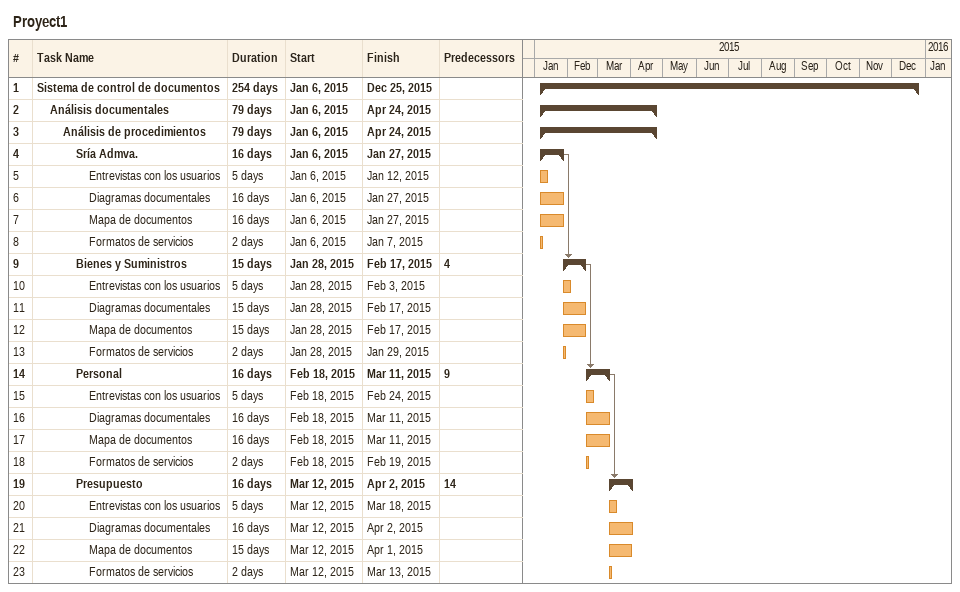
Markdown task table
Proyect1

| ID | Level | Task | Duration | Start | Finish | Predecessors |
|---|---|---|---|---|---|---|
| 1 | 1 | **Sistema de control de documentos** | 254d | 2015-01-06 | 2015-12-25 |  |
| 2 | 2 | **Análisis documentales** | 79d | 2015-01-06 | 2015-04-24 |  |
| 3 | 3 | **Análisis de procedimientos** | 79d | 2015-01-06 | 2015-04-24 |  |
| 4 | 4 | **Sría Admva.** | 16d | 2015-01-06 | 2015-01-27 |  |
| 5 | 5 | Entrevistas con los usuarios | 5d | 2015-01-06 | 2015-01-12 |  |
| 6 | 5 | Diagramas documentales | 16d | 2015-01-06 | 2015-01-27 |  |
| 7 | 5 | Mapa de documentos | 16d | 2015-01-06 | 2015-01-27 |  |
| 8 | 5 | Formatos de servicios | 2d | 2015-01-06 | 2015-01-07 |  |
| 9 | 4 | **Bienes y Suministros** | 15d | 2015-01-28 | 2015-02-17 | 4 |
| 10 | 5 | Entrevistas con los usuarios | 5d | 2015-01-28 | 2015-02-03 |  |
| 11 | 5 | Diagramas documentales | 15d | 2015-01-28 | 2015-02-17 |  |
| 12 | 5 | Mapa de documentos | 15d | 2015-01-28 | 2015-02-17 |  |
| 13 | 5 | Formatos de servicios | 2d | 2015-01-28 | 2015-01-29 |  |
| 14 | 4 | **Personal** | 16d | 2015-02-18 | 2015-03-11 | 9 |
| 15 | 5 | Entrevistas con los usuarios | 5d | 2015-02-18 | 2015-02-24 |  |
| 16 | 5 | Diagramas documentales | 16d | 2015-02-18 | 2015-03-11 |  |
| 17 | 5 | Mapa de documentos | 16d | 2015-02-18 | 2015-03-11 |  |
| 18 | 5 | Formatos de servicios | 2d | 2015-02-18 | 2015-02-19 |  |
| 19 | 4 | **Presupuesto** | 16d | 2015-03-12 | 2015-04-02 | 14 |
| 20 | 5 | Entrevistas con los usuarios | 5d | 2015-03-12 | 2015-03-18 |  |
| 21 | 5 | Diagramas documentales | 16d | 2015-03-12 | 2015-04-02 |  |
| 22 | 5 | Mapa de documentos | 15d | 2015-03-12 | 2015-04-01 |  |
| 23 | 5 | Formatos de servicios | 2d | 2015-03-12 | 2015-03-13 |  |
